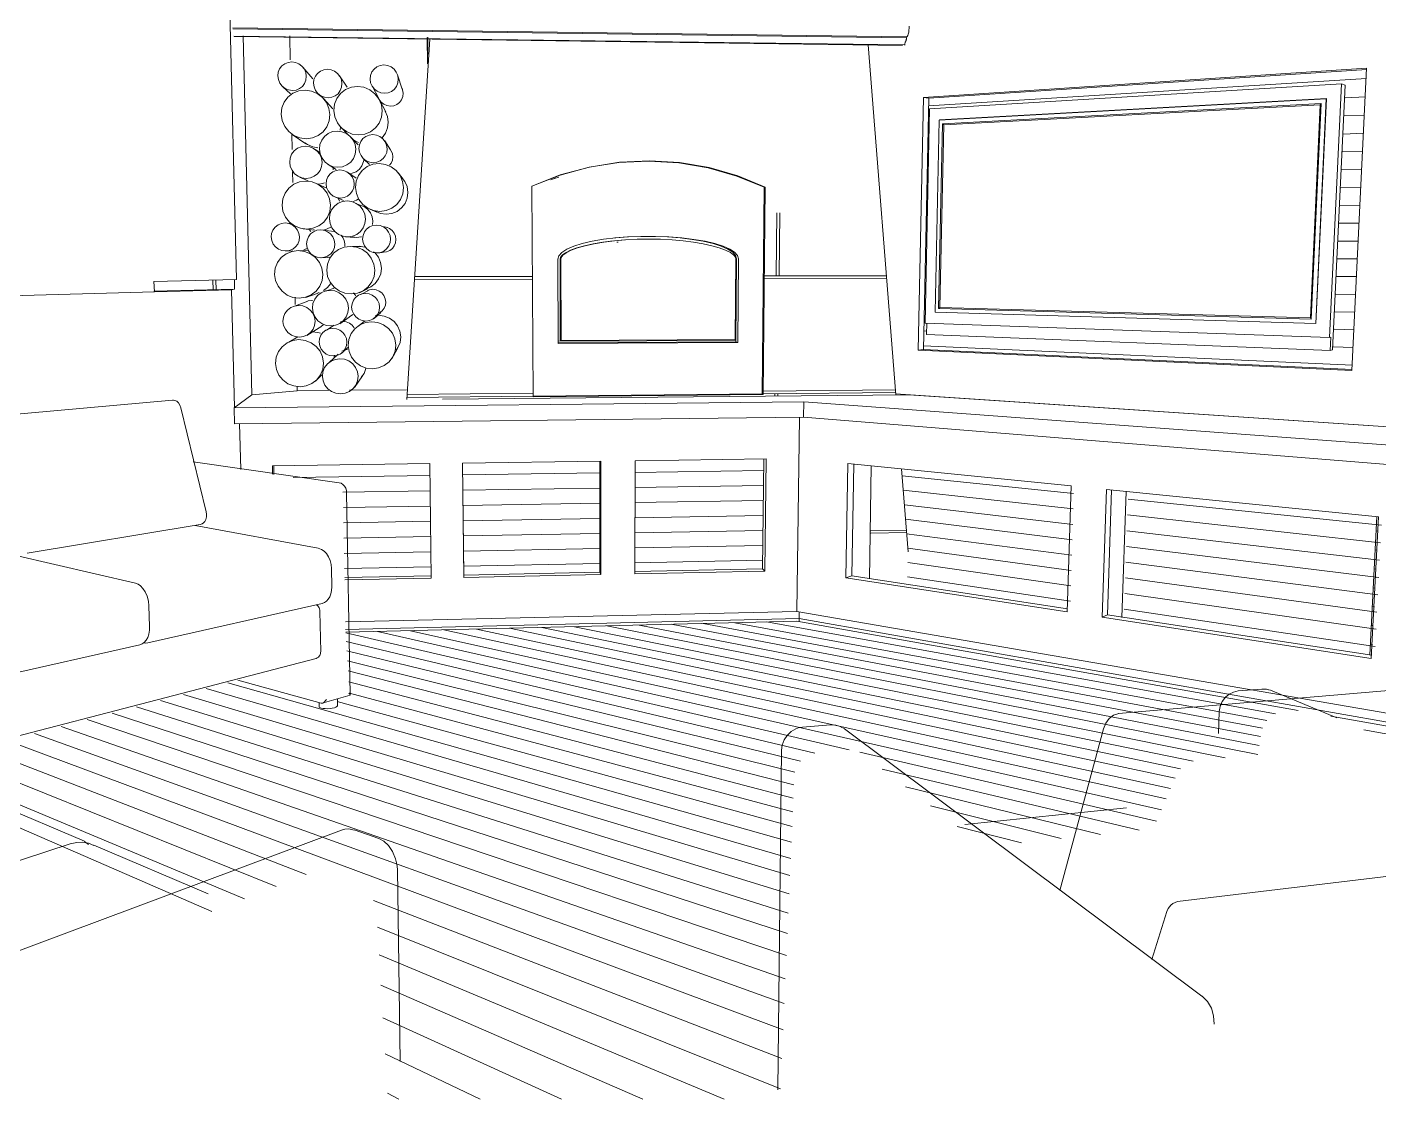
# Model space of a CAD drawing. Header units: inches. Extents: x 490.8 to 498.2, y -67.1 to -6.9.
# Drawn here: x 496.338 to 497.37, y -67.112 to -66.293 of the extents above; entities that cross this region are included whole.
import ezdxf

# ---------------------------------------------------------------- set-up
doc = ezdxf.new("R2010")
doc.units = ezdxf.units.IN
doc.header["$MEASUREMENT"] = 0
for name, color, linetype, lineweight in [('A-FLOR', 192, 'Continuous', 13), ('A-FLOR-PATT', 8, 'Continuous', 13), ('A-GENM', 13, 'Continuous', 9), ('A-WALL', 113, 'Continuous', 13), ('A-WALL-PATT', 111, 'Continuous', 13), ('I-FURN', 30, 'Continuous', 9), ('I-WALL', 2, 'Continuous', 13), ('L-SITE-WALL', 31, 'Continuous', 13), ('Q-CASE', 31, 'Continuous', 9), ('S-FNDN', 32, 'Continuous', 13)]:
    doc.layers.add(name, color=color, linetype=linetype, lineweight=lineweight)

# ---------------------------------------------------------------- blocks, each defined once
blk = doc.blocks.new('FP_67-Living Room')
at = {"layer": 'A-FLOR-PATT', "lineweight": 9}
for p, q in [((-170.8712, -66.7555), (-170.4868, -66.8449)), ((-170.847, -66.7546), (-170.2485, -66.8908)), ((-170.8217, -66.754), (-170.2449, -66.8824)), ((-170.7964, -66.7533), (-170.2415, -66.8744)), ((-170.7713, -66.7527), (-170.2381, -66.8667)), ((-170.7463, -66.7521), (-170.2338, -66.8595)), ((-170.7214, -66.7515), (-170.2242, -66.8536)), ((-170.6966, -66.7509), (-170.1998, -66.851)), ((-170.6719, -66.7503), (-170.1749, -66.8485)), ((-170.6473, -66.7497), (-170.1738, -66.8416)), ((-170.6228, -66.7491), (-170.1728, -66.8348)), ((-170.5984, -66.7485), (-170.1713, -66.8284)), ((-170.5741, -66.7479), (-170.1679, -66.8226)), ((-170.5499, -66.7473), (-170.1614, -66.8175)), ((-170.8708, -66.7623), (-170.5131, -66.8474)), ((-170.8703, -66.7694), (-170.524, -66.8537)), ((-170.8698, -66.7769), (-170.5283, -66.862)), ((-170.8693, -66.7847), (-170.529, -66.8716)), ((-170.9778, -66.7982), (-170.5315, -66.9279)), ((-170.9611, -66.7938), (-170.531, -66.9154)), ((-170.8688, -66.793), (-170.5295, -66.8818)), ((-171.0127, -66.8073), (-170.5327, -66.955)), ((-170.9951, -66.8027), (-170.5321, -66.941)), ((-170.8777, -66.808), (-170.5304, -66.9036)), ((-170.8682, -66.8016), (-170.5299, -66.8924)), ((-171.0495, -66.8169), (-170.534, -66.9853)), ((-171.0309, -66.812), (-170.5334, -66.9697)), ((-171.0884, -66.8271), (-170.5356, -67.0197)), ((-171.0687, -66.8219), (-170.5348, -67.002)), ((-171.1296, -66.8378), (-170.5373, -67.0588)), ((-171.1087, -66.8324), (-170.5364, -67.0386)), ((-170.0939, -66.8297), (-170.0533, -66.837)), ((-171.1732, -66.8492), (-170.9244, -66.9492)), ((-171.1511, -66.8434), (-170.9013, -66.9401)), ((-170.4786, -66.8468), (-170.2523, -66.8995)), ((-171.1961, -66.8552), (-170.9484, -66.9586)), ((-170.4616, -66.8596), (-170.2654, -66.9063)), ((-171.2196, -66.8613), (-170.9734, -66.9684)), ((-170.4438, -66.8732), (-170.295, -66.9095)), ((-170.4248, -66.8878), (-170.325, -66.9127)), ((-170.4044, -66.9034), (-170.3554, -66.9159)), ((-170.8501, -66.9599), (-170.5382, -67.0806)), ((-170.847, -66.9803), (-170.5393, -67.1039)), ((-170.8457, -67.0015), (-170.5823, -67.1116)), ((-170.8443, -67.0246), (-170.6444, -67.1116)), ((-170.8428, -67.0497), (-170.7064, -67.1116)), ((-170.8411, -67.0771), (-170.7685, -67.1116)), ((-170.8393, -67.1072), (-170.8306, -67.1116))]:
    blk.add_line(p, q, dxfattribs=at)
blk = doc.blocks.new('FP_70-Living Room')
at = {"layer": 'A-WALL-PATT', "lineweight": 9}
for p, q in [((-170.7145, -66.1564), (-170.7147, -66.1068)), ((-170.7123, -66.1564), (-170.7125, -66.1068)), ((-170.632, -66.1607), (-170.7975, -66.1566)), ((-170.632, -66.1584), (-170.7974, -66.1543)), ((-170.4837, -66.1622), (-170.632, -66.1584)), ((-170.632, -66.1584), (-170.632, -66.1584)), ((-170.4835, -66.1645), (-170.632, -66.1607)), ((-170.632, -66.1607), (-170.632, -66.1607)), ((-170.5514, -66.2347), (-170.5507, -66.1628)), ((-170.5492, -66.2348), (-170.5485, -66.1628)), ((-170.5425, -66.4831), (-170.542, -66.435)), ((-170.5404, -66.483), (-170.5399, -66.435)), ((-170.7286, -66.4856), (-170.8187, -66.4858)), ((-170.7286, -66.4834), (-170.8186, -66.4836)), ((-170.4585, -66.4829), (-170.5516, -66.4831)), ((-170.4583, -66.485), (-170.5516, -66.4852)), ((-170.4516, -66.5701), (-170.5524, -66.571)), ((-170.7281, -66.5748), (-170.8245, -66.5758)), ((-170.7281, -66.5727), (-170.8244, -66.5736)), ((-170.4515, -66.5722), (-170.5525, -66.5731)), ((-170.5435, -66.5748), (-170.5435, -66.5731)), ((-170.5414, -66.5748), (-170.5414, -66.573)), ((-170.4431, -66.6791), (-170.4704, -66.6796)), ((-170.4432, -66.6771), (-170.4703, -66.6776))]:
    blk.add_line(p, q, dxfattribs=at)
blk = doc.blocks.new('FP_71-Living Room')
at = {"layer": 'A-WALL-PATT', "lineweight": 9}
for p, q in [((-170.6414, -66.5326), (-170.7091, -66.533)), ((-170.5733, -66.5322), (-170.6414, -66.5326)), ((-170.6414, -66.5326), (-170.6414, -66.5326))]:
    blk.add_line(p, q, dxfattribs=at)
blk = doc.blocks.new('FP_72-Living Room')
at = {"layer": 'A-WALL-PATT', "lineweight": 9}
for p, q in [((-170.5522, -66.5447), (-170.553, -66.5444)), ((-170.5522, -66.5425), (-170.5529, -66.5423))]:
    blk.add_line(p, q, dxfattribs=at)
blk = doc.blocks.new('FP_73-Living Room')
at = {"layer": 'A-WALL-PATT', "lineweight": 9}
for p, q in [((-170.7112, -66.4085), (-170.7146, -66.4097)), ((-170.7084, -66.4076), (-170.7118, -66.4087))]:
    blk.add_line(p, q, dxfattribs=at)
blk = doc.blocks.new('FP_74-Living Room')
at = {"layer": 'A-WALL-PATT', "lineweight": 9}
for p, q in [((-170.5788, -66.5735), (-170.5819, -66.5739)), ((-170.5759, -66.5735), (-170.579, -66.5739))]:
    blk.add_line(p, q, dxfattribs=at)
blk = doc.blocks.new('FP_76-Living Room')
at = {"layer": 'A-WALL-PATT', "lineweight": 9}
for p, q in [((-170.0846, -66.6778), (-170.083, -66.678)), ((-170.0853, -66.6923), (-170.0837, -66.6925)), ((-170.0861, -66.7068), (-170.0845, -66.707)), ((-170.0868, -66.7212), (-170.0852, -66.7214)), ((-170.0875, -66.7355), (-170.0859, -66.7358)), ((-170.5251, -66.7447), (-170.0583, -66.8269)), ((-170.0883, -66.7499), (-170.0867, -66.7501)), ((-170.089, -66.7642), (-170.0874, -66.7644))]:
    blk.add_line(p, q, dxfattribs=at)
blk = doc.blocks.new('FP_78-Living Room')
at = {"layer": 'A-WALL-PATT', "lineweight": 9}
for p, q in [((-170.4262, -66.3531), (-170.092, -66.3324)), ((-170.1083, -66.3471), (-170.0927, -66.3463)), ((-170.4265, -66.3647), (-170.4255, -66.3646)), ((-170.1089, -66.3609), (-170.0934, -66.3602)), ((-170.1096, -66.3747), (-170.094, -66.374)), ((-170.4267, -66.3763), (-170.4258, -66.3763)), ((-170.427, -66.3879), (-170.426, -66.3878)), ((-170.1102, -66.3884), (-170.0947, -66.3878)), ((-170.4272, -66.3995), (-170.4262, -66.3994)), ((-170.1109, -66.4021), (-170.0954, -66.4016)), ((-170.4274, -66.411), (-170.4265, -66.411)), ((-170.1115, -66.4157), (-170.0961, -66.4154)), ((-170.4277, -66.4225), (-170.4267, -66.4225)), ((-170.4279, -66.434), (-170.4269, -66.434)), ((-170.1122, -66.4293), (-170.0967, -66.4291)), ((-170.4281, -66.4455), (-170.4272, -66.4455)), ((-170.1128, -66.4429), (-170.0974, -66.4428)), ((-170.4284, -66.4569), (-170.4274, -66.4569)), ((-170.1135, -66.4565), (-170.0981, -66.4564)), ((-170.4286, -66.4683), (-170.4276, -66.4683)), ((-170.1141, -66.47), (-170.0987, -66.4701)), ((-170.4288, -66.4797), (-170.4279, -66.4798)), ((-170.1148, -66.4835), (-170.0994, -66.4836)), ((-170.4291, -66.4911), (-170.4281, -66.4911)), ((-170.1154, -66.4969), (-170.1001, -66.4972)), ((-170.4293, -66.5025), (-170.4283, -66.5025)), ((-170.4295, -66.5138), (-170.4286, -66.5138)), ((-170.116, -66.5104), (-170.1007, -66.5107)), ((-170.4298, -66.5251), (-170.4275, -66.5252)), ((-170.1167, -66.5237), (-170.1014, -66.5242)), ((-170.43, -66.5364), (-170.1027, -66.5511)), ((-170.1173, -66.5371), (-170.102, -66.5377)), ((-170.4464, -66.6356), (-170.3155, -66.6492)), ((-170.4456, -66.6467), (-170.3158, -66.661)), ((-170.2739, -66.6535), (-170.0805, -66.6735)), ((-170.4447, -66.6578), (-170.3162, -66.6728)), ((-170.4438, -66.6689), (-170.3166, -66.6845)), ((-170.2744, -66.6656), (-170.0812, -66.6868)), ((-170.443, -66.6799), (-170.3169, -66.6963)), ((-170.2748, -66.6776), (-170.0819, -66.7001)), ((-170.4421, -66.691), (-170.3173, -66.708)), ((-170.2752, -66.6896), (-170.0826, -66.7134)), ((-170.4421, -66.702), (-170.3176, -66.7197)), ((-170.2756, -66.7016), (-170.0833, -66.7266)), ((-170.4423, -66.7128), (-170.318, -66.7314)), ((-170.276, -66.7136), (-170.0839, -66.7398)), ((-170.2764, -66.7256), (-170.0846, -66.7529)), ((-170.2768, -66.7375), (-170.0853, -66.766))]:
    blk.add_line(p, q, dxfattribs=at)
blk = doc.blocks.new('FP_79-Living Room')
at = {"layer": 'A-WALL-PATT', "lineweight": 9}
for p, q in [((-170.6504, -66.6331), (-170.5521, -66.6317)), ((-170.9114, -66.6369), (-170.8071, -66.6354)), ((-170.782, -66.635), (-170.6773, -66.6335)), ((-170.6504, -66.6447), (-170.5523, -66.6431)), ((-170.8734, -66.6481), (-170.8069, -66.6471)), ((-170.7818, -66.6467), (-170.6773, -66.6451)), ((-170.873, -66.6599), (-170.8068, -66.6588)), ((-170.7817, -66.6584), (-170.6773, -66.6566)), ((-170.6504, -66.6562), (-170.5524, -66.6546)), ((-170.8728, -66.6716), (-170.8067, -66.6704)), ((-170.7816, -66.67), (-170.6772, -66.6682)), ((-170.6504, -66.6677), (-170.5525, -66.666)), ((-170.8726, -66.6833), (-170.8065, -66.6821)), ((-170.7815, -66.6816), (-170.6772, -66.6797)), ((-170.6504, -66.6792), (-170.5526, -66.6774)), ((-170.8724, -66.695), (-170.8064, -66.6937)), ((-170.7814, -66.6932), (-170.6772, -66.6912)), ((-170.6504, -66.6907), (-170.5527, -66.6888)), ((-170.8722, -66.7066), (-170.8062, -66.7053)), ((-170.7813, -66.7048), (-170.6772, -66.7027)), ((-170.6505, -66.7021), (-170.5528, -66.7001)), ((-170.8713, -66.753), (-170.5251, -66.7447))]:
    blk.add_line(p, q, dxfattribs=at)

msp = doc.modelspace()

# ---------------------------------------------------------------- linework, layer by layer
at = {"layer": 'A-FLOR'}
for p, q in [((496.9256, -66.7468), (496.5812, -66.7552)), ((497.3083, -66.8148), (496.9256, -66.7468)), ((497.4059, -66.8321), (497.3333, -66.8192))]:
    msp.add_line(p, q, dxfattribs=at)
at = {"layer": 'A-GENM'}
for p, q in [((496.5485, -66.3237), (496.5561, -66.3325)), ((496.5764, -66.3302), (496.5824, -66.339)), ((496.6207, -66.3294), (496.6244, -66.3404)), ((496.539, -66.344), (496.5331, -66.3386)), ((496.5609, -66.3448), (496.5597, -66.3434)), ((496.6066, -66.3482), (496.6013, -66.338)), ((496.5643, -66.3477), (496.5714, -66.3556)), ((496.6069, -66.3485), (496.6118, -66.3578)), ((496.571, -66.3552), (496.5709, -66.3551)), ((496.5508, -66.3822), (496.5403, -66.375)), ((496.5771, -66.3692), (496.5769, -66.3718)), ((496.5826, -66.3749), (496.5777, -66.3698)), ((496.585, -66.377), (496.5908, -66.383)), ((496.611, -66.38), (496.6154, -66.3867)), ((496.5579, -66.3865), (496.5613, -66.3888)), ((496.5994, -66.398), (496.5949, -66.3938)), ((496.5738, -66.4018), (496.5677, -66.398)), ((496.5715, -66.4001), (496.5716, -66.4017)), ((496.5716, -66.4017), (496.5716, -66.402)), ((496.5832, -66.4043), (496.5891, -66.4083)), ((496.6214, -66.4045), (496.625, -66.4091)), ((496.5525, -66.4104), (496.5459, -66.4076)), ((496.5591, -66.4127), (496.5662, -66.4158)), ((496.5796, -66.4254), (496.5729, -66.4228)), ((496.5752, -66.4233), (496.5764, -66.4259)), ((496.5885, -66.4274), (496.5948, -66.43)), ((496.605, -66.4345), (496.5996, -66.4322)), ((496.537, -66.4429), (496.5401, -66.4433)), ((496.5573, -66.4481), (496.5488, -66.4472)), ((496.602, -66.4412), (496.6017, -66.4438)), ((496.6084, -66.445), (496.6131, -66.4462)), ((496.557, -66.4479), (496.5566, -66.4478)), ((496.5639, -66.4482), (496.5724, -66.4491)), ((496.5718, -66.4489), (496.5726, -66.4491)), ((496.5879, -66.4537), (496.5809, -66.4532)), ((496.5408, -66.4639), (496.5353, -66.4641)), ((496.5457, -66.4638), (496.5523, -66.4635)), ((496.5805, -66.4586), (496.5804, -66.4603)), ((496.5864, -66.4607), (496.5929, -66.4606)), ((496.5914, -66.4604), (496.5958, -66.461)), ((496.6099, -66.4651), (496.605, -66.4656)), ((496.5688, -66.4687), (496.5627, -66.4693)), ((496.5672, -66.4684), (496.5679, -66.4691)), ((496.5602, -66.4962), (496.5507, -66.4995)), ((496.561, -66.4958), (496.56, -66.4961)), ((496.5661, -66.4946), (496.5729, -66.4922)), ((496.5978, -66.4929), (496.5918, -66.4959)), ((496.5927, -66.4972), (496.5987, -66.4941)), ((496.542, -66.5062), (496.5522, -66.5023)), ((496.5839, -66.5146), (496.5766, -66.5196)), ((496.5912, -66.5212), (496.5959, -66.5173)), ((496.6079, -66.511), (496.6028, -66.5156)), ((496.5377, -66.5337), (496.5447, -66.5296)), ((496.5609, -66.5227), (496.5515, -66.5285)), ((496.5664, -66.5245), (496.5723, -66.5206)), ((496.5828, -66.5376), (496.5784, -66.5419)), ((496.6204, -66.5391), (496.6165, -66.5463)), ((496.5685, -66.5493), (496.5754, -66.5429)), ((496.5725, -66.5437), (496.5723, -66.5452)), ((496.563, -66.5586), (496.5581, -66.5634)), ((496.5941, -66.5593), (496.5878, -66.5683))]:
    msp.add_line(p, q, dxfattribs=at)
for points in [[(496.5511, -66.3306, 0), (496.5507, -66.3278, 0), (496.5496, -66.3252, 0), (496.5478, -66.3229, 0), (496.5455, -66.3211, 0), (496.5428, -66.32, 0), (496.54, -66.3196, 0), (496.5372, -66.32, 0), (496.5346, -66.321, 0), (496.5324, -66.3227, 0), (496.5307, -66.325, 0), (496.5296, -66.3276, 0), (496.5293, -66.3304, 0)], [(496.6213, -66.3329, 0), (496.6209, -66.3301, 0), (496.6198, -66.3275, 0), (496.6181, -66.3252, 0), (496.6158, -66.3235, 0), (496.6132, -66.3224, 0), (496.6104, -66.322, 0), (496.6076, -66.3223, 0), (496.605, -66.3234, 0), (496.6028, -66.3251, 0), (496.6012, -66.3273, 0), (496.6001, -66.3299, 0), (496.5998, -66.3327, 0)], [(496.5293, -66.3304, 0), (496.5298, -66.3332, 0), (496.5309, -66.3359, 0), (496.5327, -66.3382, 0), (496.535, -66.3399, 0), (496.5376, -66.341, 0), (496.5405, -66.3414, 0), (496.5433, -66.3411, 0), (496.5459, -66.34, 0), (496.5481, -66.3383, 0), (496.5498, -66.3361, 0), (496.5508, -66.3335, 0), (496.5511, -66.3306, 0)], [(496.5783, -66.3362, 0), (496.5779, -66.3334, 0), (496.5768, -66.3308, 0), (496.575, -66.3285, 0), (496.5727, -66.3268, 0), (496.5701, -66.3257, 0), (496.5673, -66.3252, 0), (496.5645, -66.3256, 0), (496.5619, -66.3266, 0), (496.5597, -66.3284, 0), (496.558, -66.3306, 0), (496.5569, -66.3332, 0), (496.5566, -66.336, 0)], [(496.5998, -66.3327, 0), (496.6002, -66.3355, 0), (496.6013, -66.3381, 0), (496.6031, -66.3404, 0), (496.6053, -66.3421, 0), (496.6079, -66.3432, 0), (496.6107, -66.3436, 0), (496.6135, -66.3433, 0), (496.6161, -66.3422, 0), (496.6183, -66.3406, 0), (496.62, -66.3383, 0), (496.621, -66.3357, 0), (496.6213, -66.3329, 0)], [(496.5691, -66.3599, 0), (496.5684, -66.3551, 0), (496.5664, -66.3506, 0), (496.5634, -66.3467, 0), (496.5595, -66.3438, 0), (496.555, -66.3419, 0), (496.5502, -66.3412, 0), (496.5454, -66.3418, 0), (496.5409, -66.3436, 0), (496.5371, -66.3465, 0), (496.5342, -66.3503, 0), (496.5325, -66.3548, 0), (496.5319, -66.3596, 0)], [(496.5566, -66.336, 0), (496.5571, -66.3388, 0), (496.5582, -66.3415, 0), (496.56, -66.3437, 0), (496.5622, -66.3455, 0), (496.5649, -66.3466, 0), (496.5677, -66.347, 0), (496.5705, -66.3466, 0), (496.5731, -66.3456, 0), (496.5753, -66.3439, 0), (496.5769, -66.3416, 0), (496.578, -66.339, 0), (496.5783, -66.3362, 0)], [(496.6091, -66.3571, 0), (496.6084, -66.3523, 0), (496.6065, -66.3478, 0), (496.6035, -66.3439, 0), (496.5996, -66.3409, 0), (496.5951, -66.339, 0), (496.5903, -66.3384, 0), (496.5855, -66.339, 0), (496.5811, -66.3408, 0), (496.5773, -66.3437, 0), (496.5744, -66.3475, 0), (496.5727, -66.352, 0), (496.5721, -66.3568, 0)], [(496.625, -66.3436, 0), (496.6247, -66.3461, 0), (496.6237, -66.3485, 0), (496.6222, -66.3506, 0), (496.6202, -66.3521, 0), (496.6178, -66.3531, 0), (496.6153, -66.3534, 0), (496.6127, -66.353, 0), (496.6103, -66.352, 0), (496.6083, -66.3504, 0), (496.6067, -66.3484, 0), (496.6065, -66.3481, 0)], [(496.6242, -66.3398, 0), (496.6246, -66.341, 0), (496.625, -66.3436, 0)], [(496.5319, -66.3596, 0), (496.5327, -66.3644, 0), (496.5346, -66.3689, 0), (496.5377, -66.3728, 0), (496.5416, -66.3758, 0), (496.5461, -66.3777, 0), (496.5509, -66.3783, 0), (496.5557, -66.3777, 0), (496.5601, -66.3759, 0), (496.5639, -66.373, 0), (496.5668, -66.3692, 0), (496.5686, -66.3647, 0), (496.5691, -66.3599, 0)], [(496.5721, -66.3568, 0), (496.5729, -66.3616, 0), (496.5748, -66.3661, 0), (496.5778, -66.3699, 0), (496.5817, -66.3729, 0), (496.5862, -66.3748, 0), (496.5909, -66.3754, 0), (496.5957, -66.3748, 0), (496.6001, -66.373, 0), (496.6039, -66.3701, 0), (496.6068, -66.3663, 0), (496.6085, -66.3619, 0), (496.6091, -66.3571, 0)], [(496.6114, -66.3572, 0), (496.6131, -66.3613, 0), (496.6137, -66.3657, 0)], [(496.5888, -66.3864, 0), (496.5883, -66.3828, 0), (496.5869, -66.3795, 0), (496.5846, -66.3766, 0), (496.5817, -66.3744, 0), (496.5783, -66.373, 0), (496.5747, -66.3725, 0), (496.5712, -66.3729, 0), (496.5678, -66.3743, 0), (496.565, -66.3765, 0), (496.5629, -66.3793, 0), (496.5615, -66.3827, 0), (496.5611, -66.3862, 0)], [(496.6128, -66.3859, 0), (496.6124, -66.3832, 0), (496.6113, -66.3806, 0), (496.6095, -66.3783, 0), (496.6073, -66.3766, 0), (496.6047, -66.3755, 0), (496.6019, -66.3751, 0), (496.5991, -66.3755, 0), (496.5965, -66.3765, 0), (496.5943, -66.3782, 0), (496.5927, -66.3804, 0), (496.5916, -66.383, 0), (496.5913, -66.3858, 0)], [(496.6137, -66.3657, 0), (496.6132, -66.3701, 0), (496.6116, -66.3741, 0), (496.609, -66.3776, 0)], [(496.5631, -66.3964, 0), (496.5626, -66.3932, 0), (496.5613, -66.3902, 0), (496.5593, -66.3877, 0), (496.5567, -66.3857, 0), (496.5537, -66.3845, 0), (496.5505, -66.384, 0), (496.5473, -66.3844, 0), (496.5444, -66.3856, 0), (496.5418, -66.3876, 0), (496.5399, -66.3901, 0), (496.5388, -66.3931, 0), (496.5384, -66.3963, 0)], [(496.5599, -66.3852, 0), (496.5561, -66.3846, 0), (496.552, -66.3828, 0), (496.55, -66.3815, 0)], [(496.5909, -66.3813, 0), (496.5886, -66.3802, 0), (496.5864, -66.3786, 0)], [(496.5611, -66.3862, 0), (496.5617, -66.3898, 0), (496.5631, -66.3932, 0), (496.5654, -66.3961, 0), (496.5683, -66.3983, 0), (496.5717, -66.3997, 0), (496.5752, -66.4001, 0), (496.5788, -66.3997, 0), (496.5821, -66.3983, 0), (496.585, -66.3962, 0), (496.5871, -66.3933, 0), (496.5884, -66.39, 0), (496.5888, -66.3864, 0)], [(496.5952, -66.3938, 0), (496.5948, -66.3958, 0), (496.5936, -66.3989, 0), (496.5916, -66.4015, 0), (496.5891, -66.4035, 0), (496.586, -66.4047, 0), (496.5843, -66.405, 0)], [(496.5913, -66.3858, 0), (496.5917, -66.3886, 0), (496.5929, -66.3912, 0), (496.5946, -66.3934, 0), (496.5968, -66.3951, 0), (496.5995, -66.3962, 0), (496.6022, -66.3966, 0), (496.605, -66.3963, 0), (496.6076, -66.3952, 0), (496.6098, -66.3935, 0), (496.6114, -66.3913, 0), (496.6125, -66.3887, 0), (496.6128, -66.3859, 0)], [(496.6171, -66.3921, 0), (496.6168, -66.3946, 0), (496.6159, -66.397, 0), (496.6147, -66.3986, 0)], [(496.6151, -66.3862, 0), (496.6157, -66.3872, 0), (496.6168, -66.3896, 0), (496.6171, -66.3921, 0)], [(496.5384, -66.3963, 0), (496.5389, -66.3995, 0), (496.5402, -66.4024, 0), (496.5422, -66.405, 0), (496.5448, -66.407, 0), (496.5478, -66.4082, 0), (496.551, -66.4086, 0), (496.5542, -66.4082, 0), (496.5571, -66.407, 0), (496.5597, -66.4051, 0), (496.5616, -66.4025, 0), (496.5627, -66.3996, 0), (496.5631, -66.3964, 0)], [(496.5877, -66.4129, 0), (496.5873, -66.4101, 0), (496.5861, -66.4075, 0), (496.5844, -66.4053, 0), (496.5821, -66.4036, 0), (496.5795, -66.4025, 0), (496.5767, -66.4021, 0), (496.574, -66.4025, 0), (496.5714, -66.4035, 0), (496.5692, -66.4052, 0), (496.5675, -66.4074, 0), (496.5665, -66.41, 0), (496.5662, -66.4128, 0)], [(496.6253, -66.4156, 0), (496.6246, -66.4109, 0), (496.6227, -66.4065, 0), (496.6198, -66.4026, 0), (496.6159, -66.3997, 0), (496.6115, -66.3979, 0), (496.6067, -66.3972, 0), (496.602, -66.3978, 0), (496.5976, -66.3996, 0), (496.5938, -66.4025, 0), (496.591, -66.4063, 0), (496.5892, -66.4107, 0), (496.5886, -66.4155, 0)], [(496.5696, -66.429, 0), (496.5688, -66.4243, 0), (496.5669, -66.4199, 0), (496.5639, -66.416, 0), (496.56, -66.4131, 0), (496.5555, -66.4113, 0), (496.5507, -66.4106, 0), (496.546, -66.4112, 0), (496.5415, -66.413, 0), (496.5377, -66.416, 0), (496.5349, -66.4198, 0), (496.5331, -66.4242, 0), (496.5326, -66.429, 0)], [(496.565, -66.412, 0), (496.5635, -66.4125, 0), (496.5606, -66.4129, 0), (496.5602, -66.4129, 0)], [(496.5662, -66.4128, 0), (496.5666, -66.4156, 0), (496.5677, -66.4182, 0), (496.5695, -66.4204, 0), (496.5717, -66.4221, 0), (496.5743, -66.4232, 0), (496.5771, -66.4236, 0), (496.5799, -66.4232, 0), (496.5825, -66.4221, 0), (496.5847, -66.4204, 0), (496.5863, -66.4182, 0), (496.5874, -66.4157, 0), (496.5877, -66.4129, 0)], [(496.5886, -66.4155, 0), (496.5894, -66.4202, 0), (496.5913, -66.4247, 0), (496.5942, -66.4285, 0), (496.5981, -66.4314, 0), (496.6025, -66.4332, 0), (496.6073, -66.4338, 0), (496.612, -66.4332, 0), (496.6164, -66.4314, 0), (496.6201, -66.4285, 0), (496.623, -66.4248, 0), (496.6248, -66.4204, 0), (496.6253, -66.4156, 0)], [(496.6235, -66.4074, 0), (496.6262, -66.4109, 0), (496.628, -66.4149, 0), (496.6286, -66.4193, 0)], [(496.5963, -66.4396, 0), (496.5957, -66.436, 0), (496.5943, -66.4327, 0), (496.5921, -66.4298, 0), (496.5892, -66.4277, 0), (496.5858, -66.4263, 0), (496.5823, -66.4258, 0), (496.5787, -66.4263, 0), (496.5754, -66.4276, 0), (496.5726, -66.4298, 0), (496.5704, -66.4326, 0), (496.5691, -66.436, 0), (496.5687, -66.4395, 0)], [(496.5907, -66.4244, 0), (496.5893, -66.4253, 0), (496.587, -66.4262, 0), (496.5868, -66.4263, 0)], [(496.6286, -66.4193, 0), (496.6281, -66.4236, 0), (496.6265, -66.4277, 0), (496.6238, -66.4311, 0), (496.6204, -66.4338, 0), (496.6164, -66.4354, 0), (496.6121, -66.436, 0), (496.6077, -66.4354, 0), (496.6036, -66.4337, 0)], [(496.5326, -66.429, 0), (496.5333, -66.4337, 0), (496.5353, -66.4381, 0), (496.5383, -66.442, 0), (496.5422, -66.4449, 0), (496.5467, -66.4467, 0), (496.5515, -66.4473, 0), (496.5562, -66.4467, 0), (496.5606, -66.4449, 0), (496.5644, -66.442, 0), (496.5673, -66.4382, 0), (496.569, -66.4338, 0), (496.5696, -66.429, 0)], [(496.5942, -66.4297, 0), (496.5955, -66.4303, 0), (496.5981, -66.4323, 0), (496.6002, -66.4349, 0), (496.6015, -66.438, 0), (496.602, -66.4412, 0)], [(496.5459, -66.4533, 0), (496.5455, -66.4506, 0), (496.5443, -66.448, 0), (496.5426, -66.4458, 0), (496.5403, -66.4441, 0), (496.5377, -66.443, 0), (496.5349, -66.4426, 0), (496.5321, -66.443, 0), (496.5295, -66.4441, 0), (496.5273, -66.4458, 0), (496.5256, -66.448, 0), (496.5246, -66.4506, 0), (496.5243, -66.4533, 0)], [(496.5531, -66.4472, 0), (496.5544, -66.4489, 0), (496.5545, -66.4492, 0)], [(496.5697, -66.4459, 0), (496.5694, -66.4461, 0), (496.5653, -66.4478, 0), (496.5651, -66.4478, 0)], [(496.5687, -66.4395, 0), (496.5692, -66.4431, 0), (496.5707, -66.4464, 0), (496.5729, -66.4492, 0), (496.5758, -66.4514, 0), (496.5792, -66.4528, 0), (496.5827, -66.4532, 0), (496.5863, -66.4528, 0), (496.5896, -66.4514, 0), (496.5924, -66.4492, 0), (496.5945, -66.4464, 0), (496.5958, -66.4431, 0), (496.5963, -66.4396, 0)], [(496.6154, -66.4549, 0), (496.615, -66.4521, 0), (496.6139, -66.4496, 0), (496.6122, -66.4474, 0), (496.61, -66.4457, 0), (496.6074, -66.4446, 0), (496.6046, -66.4442, 0), (496.6019, -66.4446, 0), (496.5993, -66.4457, 0), (496.5971, -66.4473, 0), (496.5955, -66.4495, 0), (496.5944, -66.4521, 0), (496.5941, -66.4549, 0)], [(496.6122, -66.4458, 0), (496.6145, -66.4468, 0), (496.6166, -66.4484, 0), (496.6182, -66.4504, 0), (496.6192, -66.4527, 0), (496.6195, -66.4553, 0)], [(496.5243, -66.4533, 0), (496.5247, -66.4561, 0), (496.5259, -66.4587, 0), (496.5276, -66.4609, 0), (496.5299, -66.4626, 0), (496.5325, -66.4636, 0), (496.5353, -66.464, 0), (496.5381, -66.4636, 0), (496.5407, -66.4626, 0), (496.5429, -66.4609, 0), (496.5446, -66.4587, 0), (496.5456, -66.4561, 0), (496.5459, -66.4533, 0)], [(496.5728, -66.4585, 0), (496.5724, -66.4558, 0), (496.5713, -66.4532, 0), (496.5695, -66.451, 0), (496.5673, -66.4493, 0), (496.5647, -66.4482, 0), (496.5619, -66.4479, 0), (496.5591, -66.4482, 0), (496.5565, -66.4493, 0), (496.5543, -66.451, 0), (496.5527, -66.4532, 0), (496.5517, -66.4558, 0), (496.5513, -66.4585, 0)], [(496.5776, -66.4519, 0), (496.5791, -66.4537, 0), (496.5801, -66.4561, 0), (496.5805, -66.4586, 0)], [(496.5932, -66.4532, 0), (496.5928, -66.4533, 0), (496.5896, -66.4537, 0), (496.5863, -66.4533, 0)], [(496.5941, -66.4549, 0), (496.5945, -66.4576, 0), (496.5956, -66.4602, 0), (496.5974, -66.4624, 0), (496.5996, -66.4641, 0), (496.6022, -66.4651, 0), (496.605, -66.4655, 0), (496.6077, -66.4651, 0), (496.6103, -66.4641, 0), (496.6124, -66.4624, 0), (496.6141, -66.4602, 0), (496.6151, -66.4576, 0), (496.6154, -66.4549, 0)], [(496.6195, -66.4553, 0), (496.6192, -66.4578, 0), (496.6183, -66.4601, 0), (496.6168, -66.4621, 0), (496.6148, -66.4637, 0), (496.6124, -66.4646, 0), (496.6099, -66.465, 0), (496.6097, -66.465, 0)], [(496.5637, -66.4819, 0), (496.563, -66.4771, 0), (496.5611, -66.4728, 0), (496.5581, -66.469, 0), (496.5542, -66.4661, 0), (496.5497, -66.4643, 0), (496.545, -66.4636, 0), (496.5402, -66.4643, 0), (496.5358, -66.4661, 0), (496.532, -66.469, 0), (496.5292, -66.4728, 0), (496.5274, -66.4772, 0), (496.5269, -66.4819, 0)], [(496.5512, -66.4622, 0), (496.5511, -66.4623, 0), (496.5491, -66.4632, 0)], [(496.5513, -66.4585, 0), (496.5518, -66.4613, 0), (496.5529, -66.4639, 0), (496.5546, -66.4661, 0), (496.5569, -66.4678, 0), (496.5595, -66.4688, 0), (496.5623, -66.4692, 0), (496.5651, -66.4688, 0), (496.5676, -66.4677, 0), (496.5698, -66.4661, 0), (496.5715, -66.4639, 0), (496.5725, -66.4613, 0), (496.5728, -66.4585, 0)], [(496.6033, -66.4787, 0), (496.6026, -66.474, 0), (496.6007, -66.4696, 0), (496.5978, -66.4658, 0), (496.5939, -66.4629, 0), (496.5895, -66.4611, 0), (496.5847, -66.4605, 0), (496.58, -66.4611, 0), (496.5756, -66.4629, 0), (496.5719, -66.4658, 0), (496.569, -66.4696, 0), (496.5673, -66.474, 0), (496.5667, -66.4787, 0)], [(496.6025, -66.4646, 0), (496.6033, -66.4653, 0), (496.6061, -66.4687, 0), (496.6078, -66.4728, 0), (496.6084, -66.4771, 0)], [(496.6084, -66.4771, 0), (496.6079, -66.4814, 0), (496.6063, -66.4854, 0), (496.6037, -66.4888, 0), (496.6003, -66.4915, 0), (496.5963, -66.4931, 0)], [(496.5269, -66.4819, 0), (496.5276, -66.4866, 0), (496.5296, -66.491, 0), (496.5326, -66.4948, 0), (496.5365, -66.4977, 0), (496.5409, -66.4995, 0), (496.5457, -66.5001, 0), (496.5505, -66.4994, 0), (496.5548, -66.4976, 0), (496.5586, -66.4947, 0), (496.5614, -66.4909, 0), (496.5632, -66.4866, 0), (496.5637, -66.4819, 0)], [(496.5667, -66.4787, 0), (496.5674, -66.4834, 0), (496.5693, -66.4878, 0), (496.5723, -66.4916, 0), (496.5762, -66.4944, 0), (496.5806, -66.4962, 0), (496.5854, -66.4968, 0), (496.5901, -66.4962, 0), (496.5944, -66.4944, 0), (496.5982, -66.4915, 0), (496.601, -66.4877, 0), (496.6028, -66.4834, 0), (496.6033, -66.4787, 0)], [(496.5833, -66.5076, 0), (496.5828, -66.5041, 0), (496.5813, -66.5008, 0), (496.5791, -66.498, 0), (496.5762, -66.4959, 0), (496.5729, -66.4945, 0), (496.5693, -66.4941, 0), (496.5658, -66.4945, 0), (496.5625, -66.4959, 0), (496.5597, -66.4981, 0), (496.5575, -66.5009, 0), (496.5562, -66.5042, 0), (496.5558, -66.5077, 0)], [(496.5696, -66.489, 0), (496.5674, -66.4918, 0), (496.5643, -66.4942, 0)], [(496.607, -66.5069, 0), (496.6066, -66.5042, 0), (496.6055, -66.5017, 0), (496.6038, -66.4995, 0), (496.6015, -66.4978, 0), (496.599, -66.4968, 0), (496.5962, -66.4964, 0), (496.5935, -66.4968, 0), (496.5909, -66.4978, 0), (496.5887, -66.4995, 0), (496.5871, -66.5017, 0), (496.5861, -66.5043, 0), (496.5857, -66.507, 0)], [(496.5872, -66.4959, 0), (496.5883, -66.4974, 0), (496.5887, -66.4983, 0)], [(496.5979, -66.4942, 0), (496.5994, -66.4937, 0), (496.6019, -66.4933, 0), (496.6044, -66.4937, 0), (496.6068, -66.4946, 0), (496.6088, -66.4961, 0), (496.6104, -66.4981, 0), (496.6114, -66.5005, 0), (496.6118, -66.503, 0)], [(496.5578, -66.5177, 0), (496.5573, -66.5145, 0), (496.556, -66.5116, 0), (496.554, -66.5091, 0), (496.5515, -66.5072, 0), (496.5485, -66.506, 0), (496.5453, -66.5056, 0), (496.5422, -66.5061, 0), (496.5392, -66.5073, 0), (496.5367, -66.5092, 0), (496.5348, -66.5117, 0), (496.5337, -66.5146, 0), (496.5333, -66.5178, 0)], [(496.5521, -66.5023, 0), (496.5524, -66.5022, 0), (496.5553, -66.5018, 0), (496.5558, -66.5018, 0)], [(496.5558, -66.5077, 0), (496.5564, -66.5112, 0), (496.5578, -66.5145, 0), (496.56, -66.5173, 0), (496.5629, -66.5194, 0), (496.5663, -66.5208, 0), (496.5698, -66.5212, 0), (496.5734, -66.5207, 0), (496.5766, -66.5194, 0), (496.5794, -66.5172, 0), (496.5816, -66.5144, 0), (496.5829, -66.5111, 0), (496.5833, -66.5076, 0)], [(496.5857, -66.507, 0), (496.5862, -66.5097, 0), (496.5873, -66.5123, 0), (496.589, -66.5144, 0), (496.5912, -66.5161, 0), (496.5938, -66.5171, 0), (496.5966, -66.5175, 0), (496.5993, -66.5171, 0), (496.6018, -66.516, 0), (496.604, -66.5144, 0), (496.6057, -66.5122, 0), (496.6067, -66.5096, 0), (496.607, -66.5069, 0)], [(496.6118, -66.503, 0), (496.6115, -66.5055, 0), (496.6106, -66.5078, 0), (496.609, -66.5098, 0), (496.607, -66.5113, 0)], [(496.5333, -66.5178, 0), (496.5338, -66.5209, 0), (496.5351, -66.5238, 0), (496.5371, -66.5263, 0), (496.5397, -66.5282, 0), (496.5426, -66.5294, 0), (496.5458, -66.5298, 0), (496.549, -66.5293, 0), (496.5519, -66.5281, 0), (496.5544, -66.5262, 0), (496.5563, -66.5237, 0), (496.5574, -66.5208, 0), (496.5578, -66.5177, 0)], [(496.5772, -66.518, 0), (496.5791, -66.5178, 0), (496.5816, -66.5181, 0), (496.584, -66.5191, 0), (496.586, -66.5206, 0), (496.5876, -66.5226, 0)], [(496.6194, -66.5359, 0), (496.6187, -66.5312, 0), (496.6169, -66.5269, 0), (496.6139, -66.5232, 0), (496.6101, -66.5204, 0), (496.6057, -66.5186, 0), (496.601, -66.518, 0), (496.5963, -66.5187, 0), (496.5919, -66.5205, 0), (496.5882, -66.5234, 0), (496.5854, -66.5271, 0), (496.5836, -66.5315, 0), (496.5831, -66.5361, 0)], [(496.5865, -66.5124, 0), (496.584, -66.5144, 0), (496.5837, -66.5145, 0)], [(496.604, -66.5133, 0), (496.6063, -66.5131, 0), (496.6106, -66.5137, 0), (496.6146, -66.5153, 0), (496.6181, -66.5179, 0), (496.6208, -66.5213, 0), (496.6225, -66.5253, 0), (496.6232, -66.5295, 0)], [(496.5546, -66.5257, 0), (496.5555, -66.5257, 0), (496.5598, -66.5262, 0), (496.5619, -66.5269, 0)], [(496.5641, -66.52, 0), (496.5636, -66.5206, 0), (496.5613, -66.5224, 0), (496.5606, -66.5227, 0)], [(496.5821, -66.5336, 0), (496.5817, -66.5309, 0), (496.5806, -66.5283, 0), (496.5789, -66.5262, 0), (496.5767, -66.5245, 0), (496.5741, -66.5235, 0), (496.5713, -66.5231, 0), (496.5685, -66.5235, 0), (496.566, -66.5246, 0), (496.5638, -66.5263, 0), (496.5622, -66.5284, 0), (496.5611, -66.531, 0), (496.5608, -66.5337, 0)], [(496.6232, -66.5295, 0), (496.6227, -66.5338, 0), (496.6211, -66.5378, 0), (496.6197, -66.5398, 0)], [(496.5642, -66.5496, 0), (496.5635, -66.5449, 0), (496.5616, -66.5406, 0), (496.5586, -66.5369, 0), (496.5548, -66.5341, 0), (496.5503, -66.5323, 0), (496.5455, -66.5317, 0), (496.5408, -66.5323, 0), (496.5364, -66.5342, 0), (496.5327, -66.5371, 0), (496.5298, -66.5408, 0), (496.5281, -66.5452, 0), (496.5276, -66.5499, 0)], [(496.5608, -66.5337, 0), (496.5613, -66.5364, 0), (496.5624, -66.539, 0), (496.5641, -66.5411, 0), (496.5663, -66.5428, 0), (496.5689, -66.5438, 0), (496.5717, -66.5441, 0), (496.5744, -66.5438, 0), (496.577, -66.5427, 0), (496.5792, -66.541, 0), (496.5808, -66.5388, 0), (496.5818, -66.5363, 0), (496.5821, -66.5336, 0)], [(496.5783, -66.5405, 0), (496.5808, -66.5395, 0), (496.5825, -66.5392, 0)], [(496.5831, -66.5361, 0), (496.5838, -66.5408, 0), (496.5857, -66.5451, 0), (496.5887, -66.5488, 0), (496.5925, -66.5516, 0), (496.5969, -66.5534, 0), (496.6016, -66.5539, 0), (496.6063, -66.5533, 0), (496.6106, -66.5515, 0), (496.6143, -66.5486, 0), (496.6171, -66.5449, 0), (496.6189, -66.5405, 0), (496.6194, -66.5359, 0)], [(496.5276, -66.5499, 0), (496.5283, -66.5545, 0), (496.5302, -66.5588, 0), (496.5332, -66.5625, 0), (496.5371, -66.5654, 0), (496.5415, -66.5671, 0), (496.5463, -66.5677, 0), (496.551, -66.567, 0), (496.5554, -66.5652, 0), (496.5591, -66.5623, 0), (496.5619, -66.5586, 0), (496.5637, -66.5542, 0), (496.5642, -66.5496, 0)], [(496.5907, -66.5596, 0), (496.5901, -66.5562, 0), (496.5887, -66.5529, 0), (496.5865, -66.5502, 0), (496.5836, -66.548, 0), (496.5803, -66.5467, 0), (496.5768, -66.5463, 0), (496.5732, -66.5468, 0), (496.57, -66.5481, 0), (496.5672, -66.5503, 0), (496.5651, -66.5531, 0), (496.5638, -66.5564, 0), (496.5634, -66.5599, 0)], [(496.5634, -66.5599, 0), (496.5639, -66.5633, 0), (496.5653, -66.5666, 0), (496.5675, -66.5693, 0), (496.5704, -66.5714, 0), (496.5737, -66.5727, 0), (496.5773, -66.5732, 0), (496.5808, -66.5727, 0), (496.584, -66.5713, 0), (496.5868, -66.5691, 0), (496.5889, -66.5664, 0), (496.5902, -66.5631, 0), (496.5907, -66.5596, 0)], [(496.5966, -66.5533, 0), (496.5964, -66.5545, 0), (496.5952, -66.5575, 0), (496.5933, -66.5601, 0)]]:
    msp.add_polyline3d(points, dxfattribs=at)
at = {"layer": 'A-WALL'}
for p, q in [((496.6278, -66.5775), (496.6455, -66.3023)), ((497.0011, -66.5739), (496.9801, -66.3066)), ((497.0222, -66.3467), (497.3605, -66.3244)), ((497.3608, -66.3254), (497.0263, -66.3473)), ((497.3605, -66.3244), (497.3492, -66.5553)), ((497.0183, -66.5397), (497.0222, -66.3467)), ((497.0222, -66.3467), (497.0263, -66.3473)), ((497.0263, -66.3473), (497.0224, -66.5393)), ((496.7243, -66.5753), (496.7234, -66.4145)), ((496.8992, -66.5732), (496.9007, -66.4154)), ((496.9015, -66.4152), (496.9, -66.5736)), ((496.9015, -66.4152), (496.9007, -66.4154)), ((496.7863, -66.4562), (496.7939, -66.4556)), ((496.7882, -66.4574), (496.7891, -66.4574)), ((496.7434, -66.5346), (496.7432, -66.4702)), ((496.745, -66.532), (496.7448, -66.4701)), ((496.7453, -66.4702), (496.7456, -66.5325)), ((496.8785, -66.5317), (496.879, -66.4701)), ((496.8791, -66.5333), (496.8796, -66.47)), ((496.8811, -66.4701), (496.8806, -66.5338)), ((496.7434, -66.5341), (496.8791, -66.5333)), ((496.8806, -66.5338), (496.7434, -66.5346)), ((496.745, -66.532), (496.7456, -66.5325)), ((496.7456, -66.5325), (496.8785, -66.5317)), ((496.8791, -66.5333), (496.8806, -66.5338)), ((497.0183, -66.5397), (497.0224, -66.5393)), ((497.3492, -66.5553), (497.0183, -66.5397)), ((497.0224, -66.5393), (497.3496, -66.5545)), ((496.7243, -66.5749), (496.8992, -66.5732)), ((496.9, -66.5736), (496.7243, -66.5753)), ((496.8992, -66.5732), (496.9, -66.5736)), ((497.001, -66.573), (497.4318, -66.6019)), ((496.9276, -66.5911), (496.9257, -66.7392)), ((496.8021, -66.6242), (496.9021, -66.6228)), ((496.8995, -66.7067), (496.9004, -66.6228)), ((496.9021, -66.6228), (496.9012, -66.7085)), ((496.5252, -66.628), (496.6453, -66.6263)), ((496.5254, -66.6345), (496.5252, -66.628)), ((496.5263, -66.628), (496.5264, -66.6347)), ((496.6453, -66.6263), (496.6464, -66.7138)), ((496.6704, -66.626), (496.776, -66.6245)), ((496.6704, -66.626), (496.6713, -66.7115)), ((496.6713, -66.7133), (496.6704, -66.626)), ((496.7752, -66.7093), (496.7751, -66.6246)), ((496.776, -66.6245), (496.776, -66.7111)), ((496.802, -66.7106), (496.8021, -66.6242)), ((496.9631, -66.7136), (496.9644, -66.6262)), ((496.9644, -66.6262), (497.1349, -66.6434)), ((496.969, -66.6267), (496.9676, -66.7122)), ((496.9824, -66.6281), (496.981, -66.7144)), ((497.0105, -66.6938), (497.0056, -66.6305)), ((497.1349, -66.6434), (497.132, -66.7396)), ((497.1588, -66.7437), (497.162, -66.6461)), ((497.162, -66.6461), (497.3696, -66.667)), ((497.1658, -66.6465), (497.1627, -66.7419)), ((497.1771, -66.6477), (497.1738, -66.7438)), ((497.3684, -66.6669), (497.363, -66.7724)), ((497.3696, -66.667), (497.3641, -66.7752)), ((496.5804, -66.7134), (496.6463, -66.712)), ((496.6464, -66.7138), (496.5805, -66.7152)), ((496.6713, -66.7115), (496.7752, -66.7093)), ((496.776, -66.7111), (496.6713, -66.7133)), ((496.6713, -66.7133), (496.6713, -66.7115)), ((496.7752, -66.7093), (496.776, -66.7111)), ((496.802, -66.7087), (496.8995, -66.7067)), ((496.9012, -66.7085), (496.802, -66.7106)), ((496.8995, -66.7067), (496.9012, -66.7085)), ((496.9676, -66.7122), (496.9631, -66.7136)), ((497.132, -66.7396), (496.9631, -66.7136)), ((496.9676, -66.7122), (497.1322, -66.7373)), ((496.5811, -66.7473), (496.9257, -66.7392)), ((496.9257, -66.7392), (497.3941, -66.8202)), ((496.9273, -66.7471), (496.9274, -66.7395)), ((497.1588, -66.7437), (497.1627, -66.7419)), ((497.3641, -66.7752), (497.1588, -66.7437)), ((497.1627, -66.7419), (497.3646, -66.7727))]:
    msp.add_line(p, q, dxfattribs=at)
for points in [[(496.7234, -66.4145, 0), (496.745, -66.406, 0), (496.7674, -66.3999, 0), (496.7902, -66.3963, 0), (496.8132, -66.3952, 0), (496.8361, -66.3965, 0), (496.8586, -66.4004, 0), (496.8805, -66.4066, 0), (496.9015, -66.4152, 0)], [(496.9007, -66.4154, 0), (496.8798, -66.4068, 0), (496.858, -66.4006, 0), (496.8355, -66.3968, 0), (496.8127, -66.3954, 0), (496.7898, -66.3965, 0), (496.767, -66.4001, 0), (496.7448, -66.4062, 0), (496.7234, -66.4146, 0)], [(496.7432, -66.4702, 0), (496.7439, -66.4676, 0), (496.7463, -66.4651, 0), (496.7501, -66.4626, 0), (496.7553, -66.4604, 0), (496.7617, -66.4584, 0), (496.7694, -66.4566, 0), (496.7779, -66.4551, 0), (496.7873, -66.454, 0), (496.7972, -66.4533, 0), (496.8074, -66.4529, 0), (496.8177, -66.4529, 0), (496.8279, -66.4533, 0), (496.8377, -66.454, 0), (496.847, -66.4552, 0), (496.8555, -66.4566, 0), (496.8629, -66.4584, 0), (496.8693, -66.4604, 0), (496.8744, -66.4626, 0), (496.8781, -66.465, 0), (496.8804, -66.4675, 0), (496.8811, -66.4701, 0)], [(496.7448, -66.4701, 0), (496.7451, -66.4689, 0), (496.7464, -66.4672, 0), (496.749, -66.4654, 0), (496.7527, -66.4635, 0), (496.7576, -66.4617, 0), (496.7634, -66.46, 0), (496.77, -66.4585, 0), (496.7774, -66.4573, 0), (496.7854, -66.4563, 0)], [(496.879, -66.4701, 0), (496.8787, -66.4688, 0), (496.8774, -66.4672, 0), (496.8749, -66.4653, 0), (496.8712, -66.4635, 0), (496.8664, -66.4617, 0), (496.8606, -66.46, 0), (496.854, -66.4585, 0), (496.8467, -66.4573, 0), (496.8387, -66.4563, 0), (496.8303, -66.4556, 0), (496.8215, -66.4551, 0), (496.8126, -66.455, 0), (496.8036, -66.4551, 0), (496.7948, -66.4556, 0), (496.7863, -66.4563, 0), (496.7782, -66.4573, 0), (496.7708, -66.4585, 0), (496.7641, -66.46, 0), (496.7582, -66.4617, 0), (496.7533, -66.4635, 0), (496.7496, -66.4654, 0), (496.747, -66.4673, 0), (496.7457, -66.4689, 0), (496.7453, -66.4702, 0)], [(496.8796, -66.47, 0), (496.8788, -66.4674, 0), (496.8766, -66.465, 0), (496.8729, -66.4626, 0), (496.8679, -66.4604, 0), (496.8616, -66.4584, 0), (496.8541, -66.4566, 0), (496.8457, -66.4552, 0), (496.8365, -66.4541, 0), (496.8268, -66.4533, 0), (496.8167, -66.4529, 0), (496.8064, -66.4529, 0), (496.7962, -66.4533, 0), (496.7866, -66.454, 0)]]:
    msp.add_polyline3d(points, dxfattribs=at)
at = {"layer": 'I-FURN'}
for p, q in [((497.0268, -66.3555), (497.3414, -66.3365)), ((497.3322, -66.53), (497.3414, -66.3365)), ((497.3442, -66.3373), (497.3346, -66.5396)), ((497.3414, -66.3365), (497.3442, -66.3373)), ((497.0342, -66.3641), (497.3296, -66.3478)), ((497.0346, -66.364), (497.3299, -66.3476)), ((497.3258, -66.3515), (497.0368, -66.3669)), ((497.0378, -66.3677), (497.3251, -66.3524)), ((497.3251, -66.3524), (497.3177, -66.5151)), ((497.3183, -66.516), (497.3258, -66.3515)), ((497.3296, -66.3478), (497.3217, -66.5195)), ((497.3299, -66.3476), (497.3219, -66.5195)), ((497.3219, -66.5195), (497.3299, -66.3478)), ((497.3258, -66.3515), (497.3251, -66.3524)), ((497.3299, -66.3478), (497.3296, -66.3478)), ((497.0235, -66.5192), (497.0268, -66.3555)), ((497.0311, -66.5108), (497.0342, -66.3641)), ((497.0346, -66.3641), (497.0346, -66.364)), ((497.0351, -66.364), (497.0346, -66.364)), ((497.0368, -66.3669), (497.0338, -66.508)), ((497.0348, -66.5073), (497.0378, -66.3677)), ((497.0368, -66.3669), (497.0378, -66.3677)), ((497.0338, -66.508), (497.0348, -66.5073)), ((497.3183, -66.516), (497.0338, -66.508)), ((497.3177, -66.5151), (497.0348, -66.5073)), ((497.0235, -66.5192), (497.3322, -66.53)), ((497.0247, -66.5277), (497.0249, -66.5192)), ((497.0311, -66.5108), (497.3217, -66.5195)), ((497.3177, -66.5151), (497.3183, -66.516)), ((497.3217, -66.5195), (497.3219, -66.5195)), ((497.3327, -66.54), (497.0247, -66.5277)), ((497.3322, -66.53), (497.3332, -66.5298)), ((497.3332, -66.5298), (497.3327, -66.54)), ((497.3346, -66.5396), (497.3327, -66.54)), ((496.3157, -66.5899), (496.4489, -66.5779)), ((496.4553, -66.5838), (496.4746, -66.6632)), ((496.4646, -66.625), (496.5761, -66.641)), ((496.5819, -66.6486), (496.5846, -66.803)), ((496.4701, -66.673), (496.3379, -66.6947)), ((496.4663, -66.6736), (496.5602, -66.691)), ((496.3283, -66.6963), (496.4207, -66.7178)), ((496.5703, -66.7065), (496.5706, -66.7206)), ((496.5631, -66.7332), (496.4301, -66.7633)), ((496.431, -66.735), (496.4315, -66.7508)), ((496.5615, -66.7392), (496.5621, -66.7698)), ((496.4239, -66.7647), (496.2498, -66.8042)), ((496.5587, -66.7751), (496.2195, -66.8633)), ((497.1712, -66.8172), (497.5219, -66.7873)), ((496.4989, -66.7917), (496.5624, -66.8094)), ((496.5845, -66.8032), (496.5633, -66.8093)), ((496.5749, -66.806), (496.575, -66.8111)), ((497.2624, -66.8), (497.2807, -66.7985)), ((497.2859, -66.7991), (497.2873, -66.7995)), ((497.2872, -66.7995), (497.3379, -66.8205)), ((496.5608, -66.8119), (496.5608, -66.8092)), ((497.2474, -66.8325), (497.2481, -66.8158)), ((496.93, -66.8276), (496.9514, -66.8258)), ((496.9622, -66.829), (496.9606, -66.8281)), ((496.9621, -66.8289), (497.2348, -67.033)), ((497.1263, -66.9524), (497.1596, -66.8288)), ((496.9111, -67.1045), (496.914, -66.8453)), ((496.2318, -66.8511), (496.3818, -66.9148)), ((497.0539, -66.9019), (497.1773, -66.8892)), ((496.1943, -67.0498), (496.578, -66.9062)), ((496.5876, -66.9061), (496.6065, -66.9127)), ((496.1266, -66.9965), (496.3709, -66.9167)), ((496.3817, -66.9149), (496.3849, -66.9172)), ((496.3889, -66.9178), (496.4763, -66.9548)), ((497.2162, -66.9608), (497.5859, -66.9161)), ((496.6206, -66.9362), (496.6228, -67.083)), ((497.1967, -67.0051), (497.2081, -66.9683))]:
    msp.add_line(p, q, dxfattribs=at)
for points in [[(496.4553, -66.5838, 0), (496.4546, -66.5817, 0), (496.4535, -66.58, 0), (496.4522, -66.5788, 0), (496.4508, -66.5781, 0), (496.4498, -66.578, 0), (496.4489, -66.5779, 0)], [(496.5761, -66.641, 0), (496.5777, -66.6414, 0), (496.5791, -66.6423, 0), (496.5803, -66.6436, 0), (496.5812, -66.6452, 0), (496.5817, -66.6469, 0), (496.5819, -66.6486, 0)], [(496.4701, -66.673, 0), (496.4715, -66.6725, 0), (496.4727, -66.6717, 0), (496.4737, -66.6705, 0), (496.4744, -66.669, 0), (496.4748, -66.6671, 0), (496.4749, -66.665, 0), (496.4746, -66.6632, 0)], [(496.5703, -66.7065, 0), (496.57, -66.7034, 0), (496.5692, -66.7003, 0), (496.568, -66.6975, 0), (496.5665, -66.6951, 0), (496.5647, -66.6933, 0), (496.5628, -66.6919, 0), (496.5602, -66.691, 0)], [(496.431, -66.735, 0), (496.4306, -66.7313, 0), (496.4296, -66.7277, 0), (496.4282, -66.7244, 0), (496.4264, -66.7217, 0), (496.4244, -66.7197, 0), (496.4227, -66.7185, 0), (496.4207, -66.7178, 0)], [(496.5631, -66.7332, 0), (496.5649, -66.7325, 0), (496.5665, -66.7314, 0), (496.5679, -66.73, 0), (496.5691, -66.7281, 0), (496.5699, -66.7257, 0), (496.5704, -66.7232, 0), (496.5706, -66.7206, 0)], [(496.5615, -66.7392, 0), (496.5614, -66.7383, 0), (496.5612, -66.7374, 0), (496.5609, -66.7366, 0), (496.5605, -66.7358, 0), (496.56, -66.7351, 0), (496.559, -66.7342, 0)], [(496.4239, -66.7647, 0), (496.4257, -66.764, 0), (496.4274, -66.7629, 0), (496.4288, -66.7612, 0), (496.43, -66.7591, 0), (496.4309, -66.7565, 0), (496.4314, -66.7536, 0), (496.4315, -66.7508, 0)], [(496.4301, -66.7633, 0), (496.4281, -66.7635, 0), (496.4265, -66.7633, 0)], [(496.5587, -66.7751, 0), (496.5593, -66.7748, 0), (496.5599, -66.7745, 0), (496.5605, -66.7741, 0), (496.5609, -66.7735, 0), (496.5613, -66.7729, 0), (496.5619, -66.7715, 0), (496.562, -66.7706, 0), (496.5621, -66.7698, 0)], [(496.5624, -66.8094, 0), (496.563, -66.8094, 0), (496.5636, -66.8092, 0), (496.5644, -66.8088, 0), (496.5651, -66.8082, 0), (496.5658, -66.8074, 0), (496.5664, -66.8065, 0)], [(496.5843, -66.8032, 0), (496.5846, -66.8031, 0), (496.5846, -66.8029, 0), (496.5845, -66.8026, 0), (496.5841, -66.8021, 0), (496.5836, -66.8016, 0)], [(497.2624, -66.8, 0), (497.259, -66.8008, 0), (497.2557, -66.8024, 0), (497.2528, -66.8048, 0), (497.2504, -66.808, 0), (497.2488, -66.8118, 0), (497.2481, -66.8158, 0)], [(497.2807, -66.7985, 0), (497.2842, -66.7986, 0), (497.2858, -66.7991, 0)], [(496.5625, -66.8131, 0), (496.5615, -66.8127, 0), (496.5609, -66.8123, 0), (496.5608, -66.8117, 0)], [(496.5749, -66.811, 0), (496.5749, -66.8113, 0), (496.5745, -66.8119, 0), (496.5737, -66.8124, 0), (496.5725, -66.8128, 0), (496.5709, -66.8132, 0), (496.5692, -66.8134, 0), (496.5673, -66.8136, 0), (496.5655, -66.8135, 0), (496.5639, -66.8134, 0), (496.5625, -66.8131, 0)], [(497.1713, -66.8173, 0), (497.1674, -66.8185, 0), (497.1641, -66.8209, 0), (497.1614, -66.8245, 0), (497.1597, -66.8288, 0)], [(496.914, -66.8453, 0), (496.9145, -66.8413, 0), (496.916, -66.8374, 0), (496.9183, -66.8339, 0), (496.9213, -66.831, 0), (496.9249, -66.8289, 0), (496.9274, -66.828, 0), (496.93, -66.8276, 0)], [(496.9603, -66.8278, 0), (496.959, -66.8271, 0), (496.9554, -66.826, 0), (496.9514, -66.8258, 0)], [(496.5876, -66.9062, 0), (496.5836, -66.9053, 0), (496.5804, -66.9055, 0), (496.5779, -66.9062, 0)], [(496.3888, -66.9179, 0), (496.3848, -66.9162, 0), (496.3805, -66.9155, 0), (496.3758, -66.9156, 0), (496.3709, -66.9167, 0)], [(496.6065, -66.9127, 0), (496.6103, -66.9148, 0), (496.6139, -66.9181, 0), (496.617, -66.9227, 0), (496.6193, -66.9283, 0), (496.6202, -66.9322, 0), (496.6206, -66.9362, 0)], [(497.2163, -66.9608, 0), (497.2144, -66.9614, 0), (497.2126, -66.9623, 0), (497.2111, -66.9636, 0), (497.2092, -66.966, 0), (497.2081, -66.9683, 0)], [(497.235, -67.0331, 0), (497.2391, -67.0372, 0), (497.2421, -67.0422, 0), (497.2438, -67.048, 0), (497.2443, -67.0544, 0)]]:
    msp.add_polyline3d(points, dxfattribs=at)
at = {"layer": 'I-WALL'}
for p, q in [((496.5095, -66.5739), (496.5029, -66.2997)), ((496.5384, -66.2997), (496.5388, -66.3181)), ((496.6437, -66.3211), (496.6434, -66.3011)), ((496.6438, -66.3008), (496.644, -66.3137)), ((496.54, -66.3744), (496.5402, -66.3866)), ((496.5406, -66.4037), (496.5408, -66.4117)), ((496.4823, -66.4936), (496.4821, -66.4862)), ((496.4962, -66.4859), (496.4964, -66.4932)), ((496.4348, -66.4948), (496.4964, -66.4932)), ((496.494, -66.4937), (496.4351, -66.4953)), ((496.494, -66.4937), (496.4964, -66.4932)), ((496.4963, -66.5836), (496.494, -66.4937)), ((496.5426, -66.4994), (496.5427, -66.505)), ((496.5433, -66.5294), (496.5433, -66.5297)), ((496.5441, -66.5675), (496.5441, -66.5707)), ((496.501, -66.6309), (496.5001, -66.5958))]:
    msp.add_line(p, q, dxfattribs=at)
at = {"layer": 'L-SITE-WALL'}
for p, q in [((496.4978, -66.4859), (496.4918, -66.2416)), ((496.4348, -66.4873), (496.4978, -66.4859)), ((496.4351, -66.4953), (496.4348, -66.4873)), ((495.807, -66.5122), (496.4351, -66.4953))]:
    msp.add_line(p, q, dxfattribs=at)
at = {"layer": 'Q-CASE'}
for p, q in [((497.0095, -66.3006), (496.4949, -66.2936)), ((497.0094, -66.3013), (496.4949, -66.2943)), ((497.0092, -66.3013), (496.495, -66.2944)), ((497.008, -66.3067), (496.4957, -66.3001)), ((496.496, -66.3003), (497.0063, -66.307)), ((497.0094, -66.3013), (497.0092, -66.3013)), ((497.0095, -66.3006), (497.0094, -66.3013)), ((497.008, -66.3067), (497.0078, -66.3068)), ((496.5441, -66.5707), (496.5095, -66.5739)), ((496.568, -66.5705), (496.5441, -66.5707)), ((496.6277, -66.57), (496.584, -66.5704)), ((496.5095, -66.5739), (496.4961, -66.5838)), ((496.4961, -66.5838), (496.931, -66.5793)), ((497.011, -66.5738), (496.6551, -66.5773)), ((496.931, -66.5793), (496.9308, -66.591)), ((496.931, -66.5793), (497.4123, -66.6149)), ((497.4321, -66.6021), (497.011, -66.5738)), ((496.4964, -66.5959), (496.4961, -66.5838)), ((496.9308, -66.591), (496.4964, -66.5959)), ((497.4114, -66.63), (496.9308, -66.591))]:
    msp.add_line(p, q, dxfattribs=at)
for points in [[(497.0113, -66.2924, 0), (497.0113, -66.294, 0), (497.0112, -66.2955, 0), (497.011, -66.297, 0), (497.0107, -66.2984, 0), (497.0103, -66.2994, 0), (497.0099, -66.3002, 0), (497.0095, -66.3006, 0)], [(497.0092, -66.3013, 0), (497.0092, -66.3018, 0), (497.0092, -66.3022, 0), (497.0091, -66.3025, 0), (497.0091, -66.3028, 0), (497.009, -66.3031, 0), (497.009, -66.3033, 0), (497.0089, -66.3035, 0), (497.0088, -66.3037, 0), (497.0088, -66.3038, 0), (497.0087, -66.304, 0), (497.0086, -66.3041, 0), (497.0085, -66.3042, 0), (497.0085, -66.3043, 0), (497.0084, -66.3045, 0), (497.0083, -66.3046, 0), (497.0083, -66.3048, 0), (497.0082, -66.305, 0), (497.0082, -66.3052, 0), (497.0081, -66.3055, 0), (497.0081, -66.3058, 0), (497.008, -66.3062, 0), (497.008, -66.3067, 0)]]:
    msp.add_polyline3d(points, dxfattribs=at)
at = {"layer": 'S-FNDN'}
msp.add_line((496.4797, -66.4862), (496.4799, -66.4936), dxfattribs=at)

# ---------------------------------------------------------------- block references
at = {"layer": 'A-FLOR', "lineweight": 9}
msp.add_blockref('FP_67-Living Room', (667.4524, 0), dxfattribs=at)
at = {"layer": 'A-WALL', "lineweight": 9}
for name in ['FP_70-Living Room', 'FP_78-Living Room', 'FP_71-Living Room', 'FP_72-Living Room', 'FP_74-Living Room', 'FP_79-Living Room', 'FP_76-Living Room']:
    msp.add_blockref(name, (667.4524, 0), dxfattribs=at)
at = {"layer": 'A-WALL'}
msp.add_blockref('FP_73-Living Room', (667.4524, 0), dxfattribs=at)

doc.saveas('drawing.dxf')
